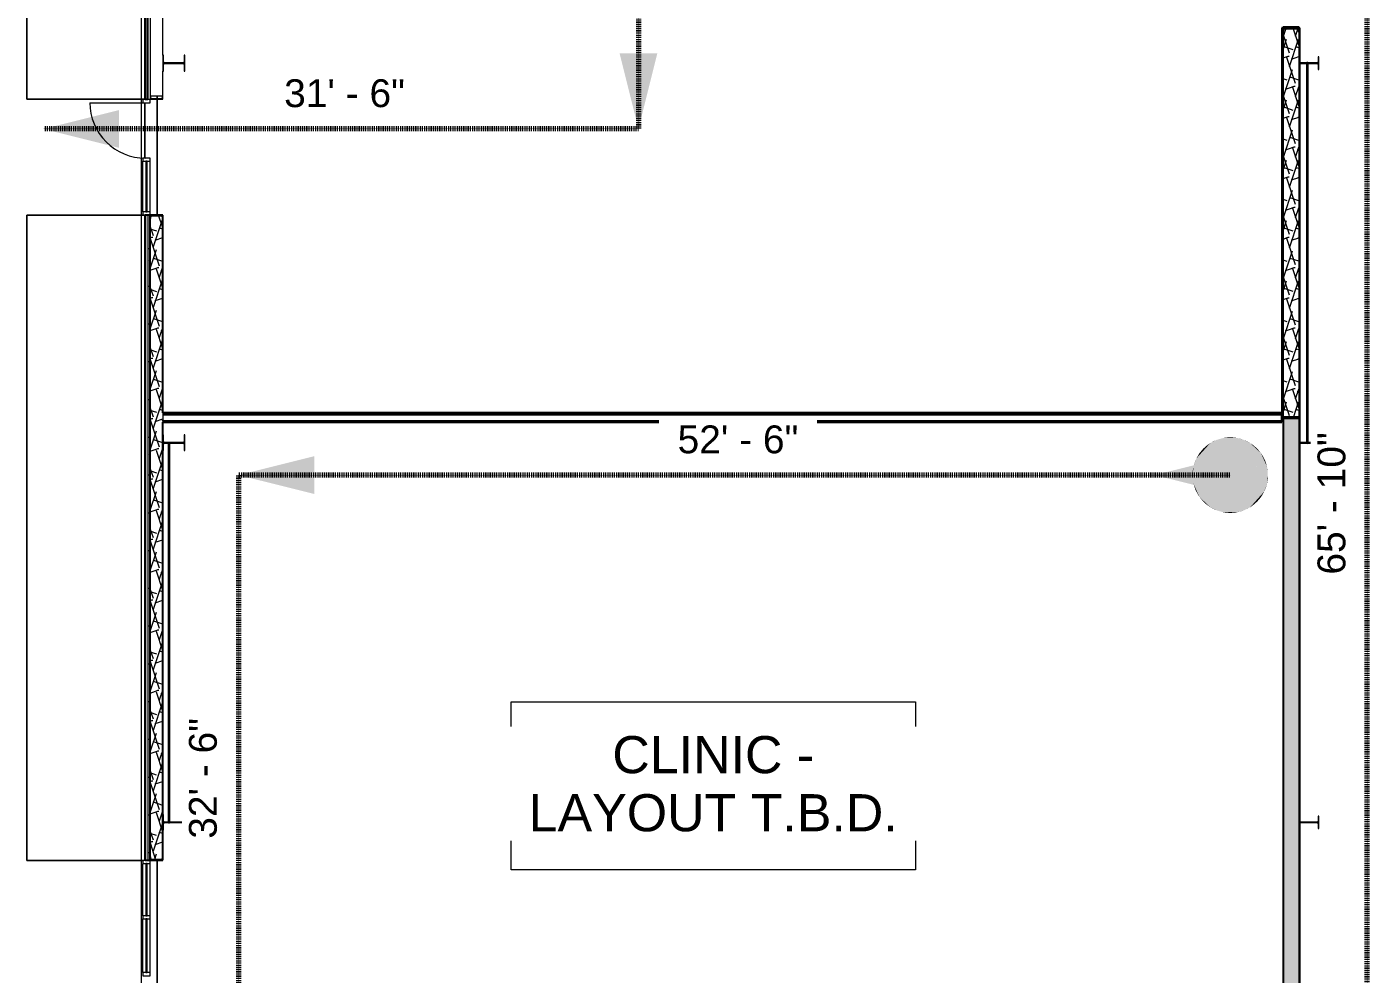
# Model space of a CAD drawing. Header units: inches. Extents: x -1442 to 59636, y -36095 to 792.
# Drawn here: x 55256 to 56107, y -22205 to -21603 of the extents above; entities that cross this region are included whole.
import ezdxf

# ---------------------------------------------------------------- set-up
doc = ezdxf.new("R2010")
doc.units = ezdxf.units.IN
doc.header["$MEASUREMENT"] = 0
doc.linetypes.add('Dash', pattern=[0.25, 0.125, -0.125])
for name, color, linetype, lineweight in [('A-ANNO-IDEN', 131, 'Continuous', 9), ('A-ANNO-NOTE', 131, 'Continuous', 9), ('A-DOOR', 31, 'Continuous', 9), ('A-FLOR', 192, 'Continuous', 9), ('A-GENM', 13, 'Continuous', 9), ('A-GLAZ-CURT', 52, 'Continuous', 13), ('A-GLAZ-CWMG', 51, 'Continuous', 13), ('A-SITE-SWLK', 140, 'Continuous', 9), ('A-WALL', 113, 'Continuous', 9), ('A-WALL-PATT', 111, 'Continuous', 25), ('C-TOPO', 7, 'Continuous', 9), ('G-ANNO-TEXT', 231, 'Continuous', 9), ('I-WALL', 2, 'Continuous', 9), ('L-SITE-WALL', 31, 'Continuous', 13), ('S-BEAM', 12, 'Continuous', 9), ('S-COLS', 52, 'Continuous', 13)]:
    doc.layers.add(name, color=color, linetype=linetype, lineweight=lineweight)
doc.styles.add('Arial_1', font='arial.ttf', dxfattribs={"height": 23.60479})
doc.styles.add('Arial_2', font='arial.ttf', dxfattribs={"height": 17.703593})
pattern_1 = [(45, (33272.468, 0), (-19.00703, 19.00703), []), (45, (33272.468, 28.8), (-19.00703, 19.00703), [])]
pattern_2 = [(161.57, (33273.428, 0.96), (-7.6802237, -0.0009796), [0, -54.643, 6.067, 0]), (18.43, (33271.508, 0.96), (-7.6802237, 0.0009796), [0, -54.643, 6.067, 0]), (108.43, (33273.428, 0.96), (3.8382953, -19.20136532), [18.211, -42.499]), (71.57, (33271.508, 0.96), (3.8382953, 19.20136532), [18.211, -42.499])]
pattern_3 = [(0, (33272.468, 0), (61.44, 15.36), [2.534, -43.546, 2.534, -43.546, -245.76]), (0, (33272.468, 0), (61.44, 15.36), [-92.16, 2.534, -89.626, 2.534, -43.546, -107.52]), (0, (33272.468, 0), (61.44, 15.36), [-230.4, 2.534, -28.186, 2.534, -74.266]), (120, (33295.508, 7.68), (-44.02215, 45.528601), [2.534, -43.546, 2.534, -43.546, -245.76]), (120, (33295.508, 7.68), (-44.02215, 45.528601), [-92.16, 2.534, -89.626, 2.534, -43.546, -107.52]), (120, (33295.508, 7.68), (-44.02215, 45.528601), [-230.4, 2.534, -28.186, 2.534, -74.266]), (240, (33303.188, 38.4), (-17.41785, -60.888601), [2.534, -43.546, 2.534, -43.546, -245.76]), (240, (33303.188, 38.4), (-17.41785, -60.888601), [-92.16, 2.534, -89.626, 2.534, -43.546, -107.52]), (240, (33303.188, 38.4), (-17.41785, -60.888601), [-230.4, 2.534, -28.186, 2.534, -74.266])]

# ---------------------------------------------------------------- blocks, each defined once
blk = doc.blocks.new('Struct_Xcel_Sports Complex_rvt-2-Egress Plan')
at = {"layer": 'A-FLOR', "color": 10, "lineweight": 13}
for p, q in [((22066.14, -21648.87), (22066.14, -21647.23)), ((22066.14, -21722.93), (22066.14, -21649.18)), ((22066.14, -22342.74), (22066.14, -22132.8))]:
    blk.add_line(p, q, dxfattribs=at)
at = {"layer": 'L-SITE-WALL', "color": 10}
for p, q in [((22058.14, -21649.43), (22058.14, -21182.12)), ((22066.14, -21647.23), (22066.14, -21648.87)), ((22058.14, -21686.62), (22058.14, -21651.43)), ((22066.14, -21649.18), (22066.14, -21722.93)), ((22058.14, -22133.05), (22058.14, -21722.68)), ((22066.14, -22132.8), (22066.14, -22342.74))]:
    blk.add_line(p, q, dxfattribs=at)
blk = doc.blocks.new('Girt_C - 8_D-1405510-Egress Plan')
at = {"layer": 'S-BEAM', "lineweight": 13}
for p, q in [((22061.64, -21143.68), (22061.64, -21646.84)), ((22069.64, -21380.05), (22069.64, -21148.8)), ((22069.64, -21621.3), (22069.64, -21390.05)), ((22069.64, -21646.84), (22069.64, -21631.3)), ((22069.25, -21647.23), (22062.03, -21647.23))]:
    blk.add_line(p, q, dxfattribs=at)
blk = doc.blocks.new('Door_Single_Storefront - one-1371400-Egress Plan')
at = {"layer": 'A-DOOR', "lineweight": 13}
blk.add_line((-17.59375, -35.1875), (-17.59375, 0), dxfattribs=at)
blk.add_arc((-17.59375, 0), 35.1875, 270, 0, dxfattribs=at)
blk = doc.blocks.new('System Panel - INSULATED LOW-E GLAZING _SEE ELEVATIONS FOR U-FACTOR_ SHGC_ _ LT_-1354328-Egress Plan')
at = {"layer": 'A-GLAZ-CURT', "lineweight": 9}
for p, q in [((16.03125, 1.25), (-16.03125, 1.25)), ((-16.03125, 1.25), (-16.03125, 0.25)), ((-16.03125, 0.25), (16.03125, 0.25)), ((16.03125, 0.25), (16.03125, 1.25))]:
    blk.add_line(p, q, dxfattribs=at)
at = {"layer": 'A-GLAZ-CURT'}
for p, q in [((-16.03125, 0.25), (-16.03125, 1.25)), ((16.03125, 1.25), (-16.03125, 1.25)), ((-16.03125, 0.25), (16.03125, 0.25)), ((16.03125, 1.25), (16.03125, 0.25))]:
    blk.add_line(p, q, dxfattribs=at)
blk = doc.blocks.new('Rectangular Mullion - Exterior 2_ x 4_5_-1354325-Egress Plan')
at = {"layer": 'A-GLAZ-CWMG'}
for p, q in [((22057.02, -21720.68), (22057.02, -21688.62)), ((22061.52, -21720.68), (22061.52, -21688.62))]:
    blk.add_line(p, q, dxfattribs=at)
blk = doc.blocks.new('Rectangular Mullion - Exterior 2_ x 4_5_-1212758-Egress Plan')
at = {"layer": 'A-GLAZ-CWMG'}
for p, q in [((-2, 1.5), (0, 1.5)), ((-2, -3), (-2, 1.5)), ((0, 1.5), (0, -3)), ((0, -3), (-2, -3))]:
    blk.add_line(p, q, dxfattribs=at)
blk = doc.blocks.new('Rectangular Mullion - Exterior 2_ x 4_5_-1305178-Egress Plan')
at = {"layer": 'A-GLAZ-CWMG'}
for p, q in [((0, 1.5), (-2, 1.5)), ((-2, 1.5), (-2, -3)), ((0, -3), (0, 1.5)), ((-2, -3), (0, -3))]:
    blk.add_line(p, q, dxfattribs=at)
blk = doc.blocks.new('Rectangular Mullion - Exterior 2_ x 4_5_-827470-Egress Plan')
at = {"layer": 'A-GLAZ-CWMG'}
for p, q in [((-1, 1.5), (1, 1.5)), ((-1, -3), (-1, 1.5)), ((1, 1.5), (1, -3)), ((1, -3), (-1, -3))]:
    blk.add_line(p, q, dxfattribs=at)
blk = doc.blocks.new('Round Bar - 1_-1251515-Egress Plan')
at = {"layer": 'S-BEAM', "lineweight": 13}
for p, q in [((22796.27, -21748.18), (22796.27, -21867.56)), ((22797.27, -21867.56), (22797.27, -21748.18))]:
    blk.add_line(p, q, dxfattribs=at)
for start_param, end_param in [(0, 3.141593), (3.141593, 6.283185)]:
    blk.add_ellipse((22796.77, -21867.56), major_axis=(0.5, 0), ratio=0.829527, start_param=start_param, end_param=end_param, dxfattribs=at)
blk = doc.blocks.new('Round Bar - 1_-1251605-Egress Plan')
at = {"layer": 'S-BEAM', "lineweight": 13}
for p, q in [((22796.27, -21626.3), (22796.27, -21749.02)), ((22797.27, -21749.02), (22797.27, -21626.3))]:
    blk.add_line(p, q, dxfattribs=at)
for start_param, end_param in [(0, 3.141593), (3.141593, 6.283185)]:
    blk.add_ellipse((22796.77, -21626.3), major_axis=(0.5, 0), ratio=0.836579, start_param=start_param, end_param=end_param, dxfattribs=at)
blk = doc.blocks.new('Round Bar - 1_-1267021-Egress Plan')
at = {"layer": 'S-BEAM', "lineweight": 13}
for p, q in [((22073.14, -21867.69), (22073.14, -21988.86)), ((22074.14, -21988.86), (22074.14, -21867.69))]:
    blk.add_line(p, q, dxfattribs=at)
for centre, start_param, end_param in [((22073.64, -21867.69), 0, 3.141593), ((22073.64, -21867.69), 3.141593, 6.283185), ((22073.64, -22108.84), 3.926991, 5.497787)]:
    blk.add_ellipse(centre, major_axis=(0.5, 0), ratio=0.507473, start_param=start_param, end_param=end_param, dxfattribs=at)
blk = doc.blocks.new('Round Bar - 1_-1267063-Egress Plan')
at = {"layer": 'S-BEAM', "lineweight": 13}
for p, q in [((22073.14, -21987.63), (22073.14, -22108.8)), ((22074.14, -22108.8), (22074.14, -21987.63))]:
    blk.add_line(p, q, dxfattribs=at)
for start_param, end_param in [(0, 3.141593), (3.141593, 6.283185)]:
    blk.add_ellipse((22073.64, -22108.8), major_axis=(0.5, 0), ratio=0.507473, start_param=start_param, end_param=end_param, dxfattribs=at)
blk = doc.blocks.new('System Panel - INSULATED LOW-E GLAZING _SEE ELEVATIONS FOR U-FACTOR_ SHGC_ _ LT_-1142345-Egress Plan')
at = {"layer": 'A-GLAZ-CURT', "lineweight": 9}
for p, q in [((16.53125, 1.25), (-16.53125, 1.25)), ((-16.53125, 1.25), (-16.53125, 0.25)), ((-16.53125, 0.25), (16.53125, 0.25)), ((16.53125, 0.25), (16.53125, 1.25))]:
    blk.add_line(p, q, dxfattribs=at)
at = {"layer": 'A-GLAZ-CURT'}
for p, q in [((-16.53125, 0.25), (-16.53125, 1.25)), ((16.53125, 1.25), (-16.53125, 1.25)), ((-16.53125, 0.25), (16.53125, 0.25)), ((16.53125, 1.25), (16.53125, 0.25))]:
    blk.add_line(p, q, dxfattribs=at)
blk = doc.blocks.new('Rectangular Mullion - Exterior 2_ x 4_5_-1135311-Egress Plan')
at = {"layer": 'A-GLAZ-CWMG'}
for p, q in [((26123.39, -22752.24), (26123.39, -22785.3)), ((26127.89, -22752.24), (26127.89, -22785.3))]:
    blk.add_line(p, q, dxfattribs=at)
blk = doc.blocks.new('Rectangular Mullion - Exterior 2_ x 4_5_-1142372-Egress Plan')
at = {"layer": 'A-GLAZ-CWMG'}
for p, q in [((0, 1.5), (-2, 1.5)), ((-2, 1.5), (-2, -3)), ((0, -3), (0, 1.5)), ((-2, -3), (0, -3))]:
    blk.add_line(p, q, dxfattribs=at)
blk = doc.blocks.new('System Panel - INSULATED LOW-E GLAZING _SEE ELEVATIONS FOR U-FACTOR_ SHGC_ _ LT_-827454-Egress Plan')
at = {"layer": 'A-GLAZ-CURT', "lineweight": 9}
for p, q in [((17.09375, 1.25), (-17.09375, 1.25)), ((-17.09375, 1.25), (-17.09375, 0.25)), ((-17.09375, 0.25), (17.09375, 0.25)), ((17.09375, 0.25), (17.09375, 1.25))]:
    blk.add_line(p, q, dxfattribs=at)
at = {"layer": 'A-GLAZ-CURT'}
for p, q in [((-17.09375, 0.25), (-17.09375, 1.25)), ((17.09375, 1.25), (-17.09375, 1.25)), ((-17.09375, 0.25), (17.09375, 0.25)), ((17.09375, 1.25), (17.09375, 0.25))]:
    blk.add_line(p, q, dxfattribs=at)
blk = doc.blocks.new('Rectangular Mullion - Exterior 2_ x 4_5_-V12-Egress Plan')
at = {"layer": 'A-GLAZ-CWMG'}
for p, q in [((26197.02, -22795.43), (26162.83, -22795.43)), ((26197.02, -22799.93), (26162.83, -22799.93))]:
    blk.add_line(p, q, dxfattribs=at)
blk = doc.blocks.new('Rectangular Mullion - Exterior 2_ x 4_5_-1142343-Egress Plan')
at = {"layer": 'A-GLAZ-CWMG'}
for p, q in [((-1, 1.5), (1, 1.5)), ((-1, -3), (-1, 1.5)), ((1, 1.5), (1, -3)), ((1, -3), (-1, -3))]:
    blk.add_line(p, q, dxfattribs=at)
blk = doc.blocks.new('Path of Travel - 01 Start-1871391-Egress Plan')
at = {"layer": 'A-GENM', "linetype": 'Dash', "lineweight": 70}
blk.add_line((8.96, 0), (638.96, 0), dxfattribs=at)
blk = doc.blocks.new('Path of Travel - 02 Middle-1852244-Egress Plan')
at = {"layer": 'A-GENM', "linetype": 'Dash', "lineweight": 70}
blk.add_line((8.96, 0), (398.96, 0), dxfattribs=at)
blk = doc.blocks.new('Path of Travel - 02 Middle-1853626-Egress Plan')
at = {"layer": 'A-GENM', "linetype": 'Dash', "lineweight": 70}
blk.add_line((8.96, 0), (386.96, 0), dxfattribs=at)
blk = doc.blocks.new('Path of Travel - 02 Middle-1871584-Egress Plan')
at = {"layer": 'A-GENM', "linetype": 'Dash', "lineweight": 70}
blk.add_line((8.96, 0), (163.77, 0), dxfattribs=at)
blk = doc.blocks.new('Path of Travel - 02 Middle-1871645-Egress Plan')
at = {"layer": 'A-GENM', "linetype": 'Dash', "lineweight": 70}
blk.add_line((8.96, 0), (799.08, 0), dxfattribs=at)

msp = doc.modelspace()

# ---------------------------------------------------------------- hatches: boundary and pattern name
at = {"layer": 'A-ANNO-NOTE'}
for points in [[(55644.31, -21668.11), (55656.31, -21620.11), (55632.31, -21620.11)], [(55314.31, -21680.11), (55314.31, -21656.11), (55266.31, -21668.11), (55284.8, -21672.74)], [(56041.87, -21898.58), (56032.92, -21867.71), (55998.68, -21877.64)], [(55998.68, -21877.64), (56032.92, -21867.71), (56007.63, -21867.71), (56003.79, -21871.97)], [(55998.68, -21877.64), (56007.63, -21867.71), (56000.76, -21874.15)], [(56000.76, -21874.15), (56007.63, -21867.71), (56005.06, -21869.55), (56002.8, -21871.97)], [(56007.63, -21867.71), (56032.92, -21867.71), (56028.89, -21865.7)], [(56007.63, -21867.71), (56028.89, -21865.7), (56011.67, -21865.7)], [(56007.63, -21867.71), (56011.67, -21865.7), (56009.6, -21866.61)], [(56028.89, -21865.7), (56015.57, -21864.57), (56011.67, -21865.7)], [(56024.99, -21864.57), (56023.65, -21864.35), (56015.57, -21864.57)], [(56015.57, -21864.57), (56023.65, -21864.35), (56016.9, -21864.35)], [(56028.89, -21865.7), (56024.99, -21864.57), (56015.57, -21864.57)], [(56023.65, -21864.35), (56021.41, -21864.13), (56016.9, -21864.35)], [(56016.9, -21864.35), (56021.41, -21864.13), (56019.15, -21864.13)], [(56028.89, -21865.7), (56026.31, -21864.88), (56024.99, -21864.57)], [(56032.92, -21867.71), (56030.95, -21866.61), (56028.89, -21865.7)], [(56043.67, -21882.74), (56039.8, -21874.15), (56032.92, -21867.71), (56035.97, -21871.97)], [(56041.87, -21898.58), (56043.67, -21882.74), (56032.92, -21867.71), (56034.16, -21871.97)], [(56039.8, -21874.15), (56035.49, -21869.55), (56032.92, -21867.71), (56037.47, -21871.97)], [(55438.28, -21900.11), (55438.28, -21876.11), (55390.28, -21888.11), (55425.18, -21896.83)], [(56020.28, -21900.11), (56020.28, -21876.11), (55972.28, -21888.11), (55986.66, -21891.7)], [(56000.76, -21874.15), (56005.06, -21869.55), (56003.07, -21871.38), (56002.58, -21871.97)], [(56039.8, -21874.15), (56037.49, -21871.38), (56035.49, -21869.55), (56037.76, -21871.97)], [(56039.8, -21874.15), (56038.98, -21873.07), (56037.98, -21871.97)], [(56042.43, -21878.87), (56040.56, -21875.27), (56039.8, -21874.15)], [(56043.67, -21882.74), (56042.43, -21878.87), (56039.8, -21874.15)], [(56042.43, -21878.87), (56041.25, -21876.43), (56040.56, -21875.27)], [(55996.38, -21890.36), (55996.89, -21882.74), (55996.38, -21885.85)], [(55996.89, -21893.48), (55996.89, -21882.74), (55996.38, -21890.36)], [(55996.89, -21893.48), (55998.68, -21877.64), (55996.89, -21882.74)], [(55996.89, -21882.74), (55998.68, -21877.64), (55998.13, -21878.87)], [(56007.63, -21908.51), (55998.68, -21877.64), (55996.89, -21893.48)], [(56007.63, -21908.51), (56041.87, -21898.58), (55998.68, -21877.64)], [(56041.87, -21898.58), (56043.67, -21893.48), (56043.67, -21882.74)], [(56043.67, -21882.74), (56042.91, -21880.14), (56042.43, -21878.87)], [(56044.17, -21885.85), (56043.93, -21884.06), (56043.67, -21882.74)], [(56043.67, -21893.48), (56044.17, -21885.85), (56043.67, -21882.74)], [(56043.67, -21893.48), (56044.17, -21890.36), (56044.17, -21885.85)], [(56007.63, -21908.51), (55996.89, -21893.48), (56000.76, -21902.07)], [(56000.76, -21902.07), (55996.89, -21893.48), (55998.13, -21897.34)], [(56041.87, -21898.58), (56042.43, -21897.34), (56043.67, -21893.48)], [(56042.43, -21897.34), (56042.91, -21896.08), (56043.67, -21893.48)], [(56043.67, -21893.48), (56043.93, -21892.15), (56044.17, -21890.36)], [(56044.17, -21890.36), (56044.21, -21889.91), (56044.21, -21886.3)], [(56044.21, -21889.91), (56044.27, -21888.56), (56044.21, -21886.3)], [(56000.76, -21902.07), (55998.13, -21897.34), (56000, -21900.94)], [(56007.63, -21908.51), (56000.76, -21902.07), (56005.06, -21906.67)], [(56005.06, -21906.67), (56000.76, -21902.07), (56003.07, -21904.84)], [(56032.92, -21908.51), (56041.87, -21898.58), (56007.63, -21908.51)], [(56032.92, -21908.51), (56039.8, -21902.07), (56041.87, -21898.58)], [(56032.92, -21908.51), (56035.49, -21906.67), (56039.8, -21902.07)], [(56035.49, -21906.67), (56037.49, -21904.84), (56039.8, -21902.07)], [(56037.49, -21904.84), (56038.98, -21903.15), (56039.8, -21902.07)], [(56039.8, -21902.07), (56040.56, -21900.94), (56041.87, -21898.58)], [(56011.67, -21910.51), (56007.63, -21908.51), (56009.6, -21909.6)], [(56011.67, -21910.51), (56032.92, -21908.51), (56007.63, -21908.51)], [(56028.89, -21910.51), (56032.92, -21908.51), (56011.67, -21910.51)], [(56015.57, -21911.64), (56028.89, -21910.51), (56011.67, -21910.51)], [(56015.57, -21911.64), (56024.99, -21911.64), (56028.89, -21910.51)], [(56024.99, -21911.64), (56026.31, -21911.34), (56028.89, -21910.51)], [(56028.89, -21910.51), (56030.95, -21909.6), (56032.92, -21908.51)], [(56032.92, -21908.51), (56033.68, -21908.02), (56035.49, -21906.67)], [(56016.9, -21911.87), (56024.99, -21911.64), (56015.57, -21911.64)], [(56023.65, -21911.87), (56024.99, -21911.64), (56016.9, -21911.87)], [(56019.15, -21912.08), (56023.65, -21911.87), (56016.9, -21911.87)], [(56019.15, -21912.08), (56021.41, -21912.08), (56023.65, -21911.87)]]:
    msp.add_hatch(color=256, dxfattribs=at).paths.add_polyline_path(points, flags=0)
at = {"layer": 'A-WALL-PATT', "lineweight": 9}
h = msp.add_hatch(dxfattribs=at)
h.set_pattern_fill('FP_14', color=256, style=0, pattern_type=2)
h.set_pattern_definition(pattern_2)
h.paths.add_polyline_path([(56063.86, -21850.8), (56063.86, -21604.67), (56053.86, -21604.67), (56053.86, -21850.8), (56056.85, -21850.8)], flags=0)
h = msp.add_hatch(dxfattribs=at)
h.set_pattern_fill('FP_17', color=256, style=0, pattern_type=2)
h.set_pattern_definition([(0, (33272.468, 0), (0, 24), []), (90, (33272.468, 0), (-24, 1e-15), [])])
h.paths.add_polyline_path([(55333.61, -22132.8), (55333.61, -21722.93), (55332.61, -21722.93), (55332.61, -22132.8)], flags=0)
h = msp.add_hatch(dxfattribs=at)
h.set_pattern_fill('FP_16', color=256, style=0, pattern_type=2)
h.set_pattern_definition([(0, (33272.468, 0), (30.72, 7.68), [2.534, -20.506, 2.534, -20.506, -122.88]), (0, (33272.468, 0), (30.72, 7.68), [-46.08, 2.534, -43.546, 2.534, -20.506, -53.76]), (0, (33272.468, 0), (30.72, 7.68), [-115.2, 2.534, -12.826, 2.534, -35.866]), (120, (33283.988, 3.84), (-22.0110751, 22.7643004), [2.534, -20.506, 2.534, -20.506, -122.88]), (120, (33283.988, 3.84), (-22.0110751, 22.7643004), [-46.08, 2.534, -43.546, 2.534, -20.506, -53.76]), (120, (33283.988, 3.84), (-22.0110751, 22.7643004), [-115.2, 2.534, -12.826, 2.534, -35.866]), (240, (33287.828, 19.2), (-8.7089249, -30.4443004), [2.534, -20.506, 2.534, -20.506, -122.88]), (240, (33287.828, 19.2), (-8.7089249, -30.4443004), [-46.08, 2.534, -43.546, 2.534, -20.506, -53.76]), (240, (33287.828, 19.2), (-8.7089249, -30.4443004), [-115.2, 2.534, -12.826, 2.534, -35.866])])
h.paths.add_polyline_path([(55334.11, -22132.8), (55334.11, -21722.93), (55333.61, -21722.93), (55333.61, -22132.8)], flags=0)
h = msp.add_hatch(dxfattribs=at)
h.set_pattern_fill('FP_14', color=256, style=0, pattern_type=2)
h.set_pattern_definition(pattern_2)
h.paths.add_polyline_path([(55338.61, -22132.8), (55342.11, -22132.8), (55342.11, -21722.93), (55334.11, -21722.93), (55334.11, -22132.8)], flags=0)
h = msp.add_hatch(dxfattribs=at)
h.set_pattern_fill('FP_13', color=256, style=0, pattern_type=2)
h.set_pattern_definition(pattern_3)
h.paths.add_polyline_path([(55705.92, -21849.18), (56053.11, -21849.18), (56053.11, -21848.55), (55342.11, -21848.55), (55342.11, -21849.18), (55616.24, -21849.18)], flags=0)
h = msp.add_hatch(dxfattribs=at)
h.set_pattern_fill('FP_13', color=256, style=0, pattern_type=2)
h.set_pattern_definition(pattern_3)
h.paths.add_polyline_path([(55705.92, -21849.8), (56053.11, -21849.8), (56053.11, -21849.18), (55342.11, -21849.18), (55342.11, -21849.8), (55616.06, -21849.8)], flags=0)
h = msp.add_hatch(dxfattribs=at)
h.set_pattern_fill('FP_13', color=256, style=0, pattern_type=2)
h.set_pattern_definition(pattern_3)
h.paths.add_polyline_path([(55986.66, -21853.93), (56053.11, -21853.93), (56053.11, -21853.3), (55342.11, -21853.3), (55342.15, -21853.93), (55742.65, -21853.93)], flags=0)
h = msp.add_hatch(dxfattribs=at)
h.set_pattern_fill('FP_13', color=256, style=0, pattern_type=2)
h.set_pattern_definition(pattern_3)
h.paths.add_polyline_path([(56053.11, -21854.55), (56053.11, -21853.93), (55342.11, -21853.93), (55342.15, -21854.55), (55986.66, -21854.55)], flags=0)
h = msp.add_hatch(dxfattribs=at)
h.set_pattern_fill('FP_14', color=256, style=0, pattern_type=2)
h.set_pattern_definition(pattern_2)
h.paths.add_polyline_path([(56053.86, -22359.55), (56063.86, -22359.55), (56063.86, -22351.3), (56053.86, -22351.3), (56053.86, -22358.8)], flags=0)
h.paths.add_polyline_path([(56053.86, -22275.8), (56063.86, -22275.8), (56063.86, -21852.3), (56053.86, -21852.3), (56053.86, -22259.3)], flags=0)
at = {"layer": 'S-COLS', "lineweight": 9}
h = msp.add_hatch(dxfattribs=at)
h.set_pattern_fill('FP_11', color=256, style=0, pattern_type=2)
h.set_pattern_definition(pattern_1)
h.paths.add_polyline_path([(55342.08, -21649.18), (55342.11, -21649.18), (55342.08, -21646.85), (55341.83, -21646.95), (55341.72, -21647.23), (55341.46, -21648.87), (55334.75, -21648.84), (55334.38, -21646.95), (55334.11, -21646.84), (55334.11, -21649.18), (55342.01, -21649.18)], flags=0)
h = msp.add_hatch(dxfattribs=at)
h.set_pattern_fill('FP_11', color=256, style=0, pattern_type=2)
h.set_pattern_definition(pattern_1)
h.paths.add_polyline_path([(55342.11, -21872.55), (55342.54, -21872.55), (55342.54, -21868.39), (55342.74, -21867.9), (55343.23, -21867.7), (55345.67, -21867.62), (55345.84, -21867.5), (55346.3, -21867.48), (55346.55, -21867.62), (55346.61, -21867.7), (55354.99, -21867.7), (55355.47, -21867.9), (55355.67, -21868.39), (55355.67, -21872.55), (55356.11, -21872.55), (55356.11, -21862.55), (55355.67, -21862.55), (55355.67, -21866.72), (55355.47, -21867.21), (55354.98, -21867.41), (55343.23, -21867.41), (55342.74, -21867.21), (55342.54, -21866.72), (55342.54, -21862.55), (55342.11, -21862.55), (55342.11, -21871.97)], flags=0)
h = msp.add_hatch(dxfattribs=at)
h.set_pattern_fill('FP_11', color=256, style=0, pattern_type=2)
h.set_pattern_definition(pattern_1)
h.paths.add_polyline_path([(56076.17, -21871.55), (56076.61, -21871.55), (56076.61, -21863.55), (56076.17, -21863.55), (56076.17, -21866.72), (56075.97, -21867.21), (56075.48, -21867.41), (56069.73, -21867.49), (56069.79, -21867.7), (56075.48, -21867.7), (56075.97, -21867.9), (56076.17, -21868.39)], flags=0)
h.paths.add_polyline_path([(56064.61, -21867.85), (56064.98, -21867.7), (56068.79, -21867.67), (56068.73, -21867.41), (56064.98, -21867.41), (56064.61, -21867.25), (56064.61, -21867.79)], flags=0)
h = msp.add_hatch(dxfattribs=at)
h.set_pattern_fill('FP_11', color=256, style=0, pattern_type=2)
h.set_pattern_definition(pattern_1)
h.paths.add_polyline_path([(55342.54, -22113.8), (55342.54, -22109.64), (55342.74, -22109.15), (55343.23, -22108.95), (55345.67, -22108.87), (55345.45, -22108.66), (55343.13, -22108.62), (55342.74, -22108.46), (55342.54, -22107.97), (55342.54, -22103.8), (55342.11, -22103.8), (55342.11, -22113.8)], flags=0)
h.paths.add_polyline_path([(55355.67, -22113.8), (55356.11, -22113.8), (55356.11, -22103.8), (55355.67, -22103.8), (55355.67, -22107.97), (55355.47, -22108.46), (55354.98, -22108.66), (55346.61, -22108.71), (55346.52, -22108.9), (55346.59, -22108.95), (55354.99, -22108.95), (55355.47, -22109.15), (55355.67, -22109.64)], flags=0)
h = msp.add_hatch(dxfattribs=at)
h.set_pattern_fill('FP_11', color=256, style=0, pattern_type=2)
h.set_pattern_definition(pattern_1)
h.paths.add_polyline_path([(56076.17, -22112.8), (56076.61, -22112.8), (56076.61, -22104.8), (56076.17, -22104.8), (56076.17, -22107.97), (56075.97, -22108.46), (56075.48, -22108.66), (56064.98, -22108.66), (56064.61, -22108.5), (56064.61, -22109.1), (56064.98, -22108.95), (56075.48, -22108.95), (56075.97, -22109.15), (56076.17, -22109.64)], flags=0)

# ---------------------------------------------------------------- linework, layer by layer
at = {"layer": 'A-SITE-SWLK', "lineweight": 13}
for p, q in [((55255.7, -20555.02), (55255.7, -21649.18)), ((55255.7, -21649.18), (55330.61, -21649.18)), ((55255.7, -21722.93), (55330.61, -21722.93)), ((55255.7, -21722.93), (55255.7, -22133.05)), ((55255.7, -22133.05), (55329.48, -22133.05))]:
    msp.add_line(p, q, dxfattribs=at)
at = {"layer": 'A-WALL', "lineweight": 25}
for p, q in [((55330.93, -21182.43), (55330.93, -21649.12)), ((55332.51, -21649.12), (55332.51, -21182.43)), ((55330.93, -21649.12), (55332.51, -21649.12)), ((55342.11, -21722.93), (55330.8, -21722.93)), ((55330.8, -21722.93), (55330.8, -22132.8)), ((55342.11, -21848.55), (55342.11, -21722.93)), ((55342.11, -22132.8), (55342.11, -21854.55)), ((55330.8, -22132.8), (55342.11, -22132.8))]:
    msp.add_line(p, q, dxfattribs=at)
at = {"layer": 'A-WALL'}
for p, q in [((56063.86, -21604.67), (56053.86, -21604.67)), ((56053.86, -21604.67), (56053.86, -21850.8)), ((56063.86, -21604.67), (56063.86, -21850.8)), ((55331.11, -21722.93), (55331.11, -22132.8)), ((55332.61, -21722.93), (55332.61, -22132.8)), ((55333.61, -21722.93), (55333.61, -22132.8)), ((55334.11, -21722.93), (55334.11, -22132.8)), ((55342.11, -21848.55), (55342.11, -21854.55)), ((55342.11, -21849.18), (56053.11, -21849.18)), ((55342.11, -21849.8), (56053.11, -21849.8)), ((56053.86, -21850.8), (56063.86, -21850.8)), ((55342.11, -21853.3), (56053.11, -21853.3)), ((55342.11, -21853.93), (56053.11, -21853.93)), ((56063.86, -21852.3), (56053.86, -21852.3)), ((56063.86, -21852.3), (56063.86, -22275.8))]:
    msp.add_line(p, q, dxfattribs=at)
at = {"layer": 'C-TOPO', "lineweight": 13}
for p, q in [((55255.7, -20555.02), (55255.7, -21649.18)), ((55255.7, -21649.18), (55255.7, -20555.02)), ((55338.61, -21648.87), (55338.61, -21647.23)), ((55255.7, -21649.18), (55330.61, -21649.18)), ((55330.61, -21649.18), (55255.7, -21649.18)), ((55330.61, -21649.18), (55330.61, -21649.43)), ((55330.61, -21649.43), (55330.61, -21649.18)), ((55330.61, -21651.43), (55330.61, -21686.62)), ((55330.61, -21686.62), (55330.61, -21651.43)), ((55338.61, -21722.93), (55338.61, -21649.18)), ((55330.61, -21722.93), (55255.7, -21722.93)), ((55255.7, -21722.93), (55255.7, -22133.05)), ((55255.7, -22133.05), (55255.7, -21722.93)), ((55255.7, -21722.93), (55330.61, -21722.93)), ((55330.61, -21722.68), (55330.61, -21722.93)), ((55330.61, -21722.93), (55330.61, -21722.68)), ((55338.61, -22342.74), (55338.61, -22132.8)), ((55255.7, -22133.05), (55329.48, -22133.05)), ((55329.48, -22133.05), (55255.7, -22133.05))]:
    msp.add_line(p, q, dxfattribs=at)
at = {"layer": 'G-ANNO-TEXT', "color": 7, "flags": 128}
msp.add_lwpolyline([(55563.38, -22032.28), (55820.23, -22032.28), (55820.23, -22139.07), (55563.38, -22139.07)], close=True, dxfattribs=at)
at = {"layer": 'I-WALL', "lineweight": 25}
for p, q in [((56064.61, -21603.92), (56053.11, -21603.92)), ((56053.11, -21603.92), (56053.11, -21851.55)), ((56064.61, -22276.55), (56064.61, -21603.92)), ((56053.11, -21848.55), (55342.11, -21848.55)), ((56053.11, -21854.55), (56053.11, -21848.55)), ((56053.11, -21851.55), (56064.61, -21851.55)), ((56053.86, -21851.55), (56053.86, -22276.55)), ((55342.11, -21854.55), (56053.11, -21854.55))]:
    msp.add_line(p, q, dxfattribs=at)
at = {"layer": 'L-SITE-WALL'}
for p, q in [((55328.61, -22800.8), (55328.61, -20889.55)), ((55330.61, -21182.12), (55330.61, -21649.43)), ((55330.61, -21651.43), (55330.61, -21686.62)), ((55330.61, -21722.68), (55330.61, -22133.05))]:
    msp.add_line(p, q, dxfattribs=at)
at = {"layer": 'S-COLS', "lineweight": 15}
for p, q in [((56063.86, -21603.3), (56053.86, -21603.3)), ((56053.86, -21603.3), (56053.86, -21606.19)), ((56054.29, -21605.76), (56054.6, -21603.83)), ((56054.6, -21603.83), (56063.12, -21603.83)), ((56063.12, -21603.83), (56063.42, -21605.76)), ((56063.86, -21606.19), (56063.86, -21603.3)), ((55342.54, -21621.3), (55342.11, -21621.3)), ((55342.11, -21621.3), (55342.11, -21631.3)), ((55342.54, -21625.47), (55342.54, -21621.3)), ((55356.11, -21621.3), (55355.67, -21621.3)), ((55355.67, -21621.3), (55355.67, -21625.47)), ((55356.11, -21631.3), (55356.11, -21621.3)), ((55342.54, -21631.3), (55342.54, -21627.14)), ((55354.98, -21626.16), (55343.23, -21626.16)), ((55343.23, -21626.45), (55354.98, -21626.45)), ((55355.67, -21627.14), (55355.67, -21631.3)), ((56064.29, -21622.3), (56063.86, -21622.3)), ((56063.86, -21622.3), (56063.86, -21630.3)), ((56063.86, -21630.3), (56064.29, -21630.3)), ((56064.29, -21625.47), (56064.29, -21622.3)), ((56064.29, -21630.3), (56064.29, -21627.14)), ((56068.8, -21626.16), (56064.98, -21626.16)), ((56064.98, -21626.45), (56068.73, -21626.45)), ((56075.48, -21626.16), (56069.66, -21626.16)), ((56069.73, -21626.45), (56075.48, -21626.45)), ((56076.61, -21622.3), (56076.17, -21622.3)), ((56076.17, -21622.3), (56076.17, -21625.47)), ((56076.17, -21627.14), (56076.17, -21630.3)), ((56076.17, -21630.3), (56076.61, -21630.3)), ((56076.61, -21630.3), (56076.61, -21622.3)), ((55342.11, -21631.3), (55342.54, -21631.3)), ((55355.67, -21631.3), (55356.11, -21631.3)), ((55334.11, -21646.84), (55334.11, -21649.18)), ((55334.76, -21648.87), (55334.5, -21647.23)), ((55341.72, -21647.23), (55341.46, -21648.87)), ((55342.11, -21649.18), (55342.11, -21646.84)), ((55334.11, -21649.18), (55342.11, -21649.18)), ((55341.46, -21648.87), (55334.76, -21648.87)), ((55342.11, -21722.93), (55334.11, -21722.93)), ((55334.11, -21722.93), (55334.11, -21725.27)), ((55334.5, -21724.88), (55334.76, -21723.23)), ((55334.76, -21723.23), (55341.46, -21723.23)), ((55341.46, -21723.23), (55341.72, -21724.88)), ((55342.11, -21725.27), (55342.11, -21722.93)), ((55342.54, -21862.55), (55342.11, -21862.55)), ((55342.11, -21862.55), (55342.11, -21872.55)), ((55342.54, -21866.72), (55342.54, -21862.55)), ((55342.54, -21872.55), (55342.54, -21868.39)), ((55354.98, -21867.41), (55343.23, -21867.41)), ((55343.23, -21867.7), (55345.61, -21867.7)), ((55346.61, -21867.7), (55354.98, -21867.7)), ((55356.11, -21862.55), (55355.67, -21862.55)), ((55355.67, -21862.55), (55355.67, -21866.72)), ((55355.67, -21868.39), (55355.67, -21872.55)), ((55356.11, -21872.55), (55356.11, -21862.55)), ((56064.29, -21863.55), (56063.86, -21863.55)), ((56063.86, -21863.55), (56063.86, -21871.55)), ((56064.29, -21866.72), (56064.29, -21863.55)), ((56064.29, -21871.55), (56064.29, -21868.39)), ((56068.73, -21867.41), (56064.98, -21867.41)), ((56064.98, -21867.7), (56068.8, -21867.7)), ((56069.67, -21867.7), (56075.48, -21867.7)), ((56075.48, -21867.41), (56069.73, -21867.41)), ((56076.61, -21863.55), (56076.17, -21863.55)), ((56076.17, -21863.55), (56076.17, -21866.72)), ((56076.17, -21868.39), (56076.17, -21871.55)), ((56076.61, -21871.55), (56076.61, -21863.55)), ((55342.11, -21872.55), (55342.54, -21872.55)), ((55355.67, -21872.55), (55356.11, -21872.55)), ((56063.86, -21871.55), (56064.29, -21871.55)), ((56076.17, -21871.55), (56076.61, -21871.55)), ((55342.54, -22103.8), (55342.11, -22103.8)), ((55342.11, -22103.8), (55342.11, -22113.8)), ((55342.54, -22107.97), (55342.54, -22103.8)), ((55356.11, -22103.8), (55355.67, -22103.8)), ((55355.67, -22103.8), (55355.67, -22107.97)), ((55356.11, -22113.8), (55356.11, -22103.8)), ((56064.29, -22104.8), (56063.86, -22104.8)), ((56063.86, -22104.8), (56063.86, -22112.8)), ((56064.29, -22107.97), (56064.29, -22104.8)), ((56076.61, -22104.8), (56076.17, -22104.8)), ((56076.17, -22104.8), (56076.17, -22107.97)), ((56076.61, -22112.8), (56076.61, -22104.8)), ((55342.11, -22113.8), (55342.54, -22113.8)), ((55342.54, -22113.8), (55342.54, -22109.64)), ((55345.61, -22108.66), (55343.23, -22108.66)), ((55343.23, -22108.95), (55345.73, -22108.95)), ((55346.49, -22108.95), (55354.98, -22108.95)), ((55354.98, -22108.66), (55346.61, -22108.66)), ((55355.67, -22109.64), (55355.67, -22113.8)), ((55355.67, -22113.8), (55356.11, -22113.8)), ((56063.86, -22112.8), (56064.29, -22112.8)), ((56064.29, -22112.8), (56064.29, -22109.64)), ((56075.48, -22108.66), (56064.98, -22108.66)), ((56064.98, -22108.95), (56075.48, -22108.95)), ((56076.17, -22109.64), (56076.17, -22112.8)), ((56076.17, -22112.8), (56076.61, -22112.8)), ((55334.11, -22130.46), (55334.11, -22132.8)), ((55334.11, -22132.8), (55342.11, -22132.8)), ((55334.76, -22132.5), (55334.5, -22130.85)), ((55341.46, -22132.5), (55334.76, -22132.5)), ((55341.72, -22130.85), (55341.46, -22132.5)), ((55342.11, -22132.8), (55342.11, -22130.46))]:
    msp.add_line(p, q, dxfattribs=at)
for centre, radius, start, end in [((56053.86, -21605.76), 0.436, 270, 0), ((56063.86, -21605.76), 0.436, 180, 270), ((55343.23, -21625.47), 0.691, 180, 270), ((55343.23, -21627.14), 0.691, 90, 180), ((55354.98, -21625.47), 0.691, 270, 0), ((55354.98, -21627.14), 0.691, 0, 90), ((56064.98, -21625.47), 0.691, 180, 270), ((56064.98, -21627.14), 0.691, 90, 180), ((56075.48, -21625.47), 0.691, 270, 0), ((56075.48, -21627.14), 0.691, 0, 90), ((55334.11, -21647.23), 0.39, 0, 90), ((55342.11, -21647.23), 0.39, 90, 180), ((55334.11, -21724.88), 0.39, 270, 0), ((55342.11, -21724.88), 0.39, 180, 270), ((55343.23, -21866.72), 0.691, 180, 270), ((55343.23, -21868.39), 0.691, 90, 180), ((55354.98, -21866.72), 0.691, 270, 0), ((55354.98, -21868.39), 0.691, 0, 90), ((56064.98, -21866.72), 0.691, 180, 270), ((56064.98, -21868.39), 0.691, 90, 180), ((56075.48, -21866.72), 0.691, 270, 0), ((56075.48, -21868.39), 0.691, 0, 90), ((55343.23, -22107.97), 0.691, 180, 270), ((55343.23, -22109.64), 0.691, 90, 180), ((55354.98, -22107.97), 0.691, 270, 0), ((55354.98, -22109.64), 0.691, 0, 90), ((56064.98, -22107.97), 0.691, 180, 270), ((56064.98, -22109.64), 0.691, 90, 180), ((56075.48, -22107.97), 0.691, 270, 0), ((56075.48, -22109.64), 0.691, 0, 90), ((55334.11, -22130.85), 0.39, 0, 90), ((55342.11, -22130.85), 0.39, 90, 180)]:
    msp.add_arc(centre, radius, start, end, dxfattribs=at)

# ---------------------------------------------------------------- block references
at = {"layer": 'A-DOOR', "lineweight": 13, "rotation": 270}
msp.add_blockref('Door_Single_Storefront - one-1371400-Egress Plan', (55330.98, -21669.02), dxfattribs=at)
at = {"layer": 'A-GENM', "lineweight": 13}
for name, p, rotation in [('Path of Travel - 02 Middle-1871584-Egress Plan', (55644.31, -21504.34), 270), ('Path of Travel - 02 Middle-1871645-Egress Plan', (56107.3, -22312.37), 90), ('Path of Travel - 02 Middle-1853626-Egress Plan', (55653.26, -21668.11), 180), ('Path of Travel - 01 Start-1871391-Egress Plan', (56029.24, -21888.11), 180), ('Path of Travel - 02 Middle-1852244-Egress Plan', (55390.28, -21879.15), 270)]:
    msp.add_blockref(name, p, dxfattribs=dict(at, rotation=rotation))
at = {"layer": 'A-GLAZ-CURT'}
for name, p, rotation in [('System Panel - INSULATED LOW-E GLAZING _SEE ELEVATIONS FOR U-FACTOR_ SHGC_ _ LT_-1354328-Egress Plan', (55330.98, -21704.65), 270), ('System Panel - INSULATED LOW-E GLAZING _SEE ELEVATIONS FOR U-FACTOR_ SHGC_ _ LT_-1142345-Egress Plan', (55330.98, -22151.58), 270.0000000000001), ('System Panel - INSULATED LOW-E GLAZING _SEE ELEVATIONS FOR U-FACTOR_ SHGC_ _ LT_-827454-Egress Plan', (55330.98, -22187.21), 270.0000000000001)]:
    msp.add_blockref(name, p, dxfattribs=dict(at, rotation=rotation))
at = {"layer": 'A-GLAZ-CWMG'}
for name, p, rotation in [('Rectangular Mullion - Exterior 2_ x 4_5_-1305178-Egress Plan', (55330.98, -21649.43), 90), ('Rectangular Mullion - Exterior 2_ x 4_5_-1142372-Egress Plan', (55330.98, -22133.05), 90.00000000000006), ('Rectangular Mullion - Exterior 2_ x 4_5_-1135311-Egress Plan', (81457.37, -44920.36), 180), ('Rectangular Mullion - Exterior 2_ x 4_5_-V12-Egress Plan', (78129.41, 3992.71), 270)]:
    msp.add_blockref(name, p, dxfattribs=dict(at, rotation=rotation))
at = {"layer": 'A-GLAZ-CWMG', "extrusion": (0, 0, -1)}
for name, p, rotation in [('Rectangular Mullion - Exterior 2_ x 4_5_-827470-Egress Plan', (-55330.98, -21687.62), 270), ('Rectangular Mullion - Exterior 2_ x 4_5_-1212758-Egress Plan', (-55330.98, -21722.68), 270), ('Rectangular Mullion - Exterior 2_ x 4_5_-1142343-Egress Plan', (-55330.98, -22169.12), 269.9999999999999), ('Rectangular Mullion - Exterior 2_ x 4_5_-1142343-Egress Plan', (-55330.98, -22205.3), 269.9999999999999)]:
    msp.add_blockref(name, p, dxfattribs=dict(at, rotation=rotation))
at = {"layer": 'A-GLAZ-CWMG'}
msp.add_blockref('Rectangular Mullion - Exterior 2_ x 4_5_-1354325-Egress Plan', (33272.47, 0), dxfattribs=at)
at = {"layer": 'S-BEAM', "lineweight": 13}
for name in ['Girt_C - 8_D-1405510-Egress Plan', 'Round Bar - 1_-1251605-Egress Plan', 'Round Bar - 1_-1251515-Egress Plan', 'Round Bar - 1_-1267021-Egress Plan', 'Round Bar - 1_-1267063-Egress Plan']:
    msp.add_blockref(name, (33272.47, 0), dxfattribs=at)

# ---------------------------------------------------------------- texts
at = {"layer": 'A-ANNO-IDEN', "insert": (55457.57, -21636.53), "char_height": 17.704, "width": 91.368, "attachment_point": 2, "line_spacing_factor": 0.938532, "style": 'Arial_2', "bg_fill": 3, "box_fill_scale": 1.25, "bg_fill_color": 0, "bg_fill_transparency": 0}
msp.add_mtext('31\' - 6"', dxfattribs=at)

# ---------------------------------------------------------------- next in the draw order: texts
at = {"layer": 'A-ANNO-IDEN', "char_height": 17.704, "attachment_point": 2, "rotation": 90, "line_spacing_factor": 0.938532, "style": 'Arial_2', "bg_fill": 3, "box_fill_scale": 1.25, "bg_fill_color": 0, "bg_fill_transparency": 0}
for s, insert, width in [('65\' - 10"', (56075.72, -21906.09), 107.784), ('32\' - 6"', (55358.7, -22080.84), 91.368)]:
    msp.add_mtext(s, dxfattribs=dict(at, insert=insert, width=width))
at = {"layer": 'A-ANNO-IDEN', "insert": (55707.54, -21856.53), "char_height": 17.704, "width": 91.368, "attachment_point": 2, "line_spacing_factor": 0.938532, "style": 'Arial_2', "bg_fill": 3, "box_fill_scale": 1.25, "bg_fill_color": 0, "bg_fill_transparency": 0}
msp.add_mtext('52\' - 6"', dxfattribs=at)
at = {"layer": 'G-ANNO-TEXT', "color": 7, "insert": (55691.81, -22053.95), "char_height": 23.6048, "width": 278.496, "attachment_point": 2, "line_spacing_factor": 0.938532, "style": 'Arial_1', "bg_fill": 3, "box_fill_scale": 1.25, "bg_fill_color": 0, "bg_fill_transparency": 0}
msp.add_mtext('CLINIC -\\PLAYOUT T.B.D.', dxfattribs=at)

# ---------------------------------------------------------------- next in the draw order: block references
at = {"color": 250, "lineweight": 5}
msp.add_blockref('Struct_Xcel_Sports Complex_rvt-2-Egress Plan', (33272.47, 0), dxfattribs=at)

doc.saveas('drawing.dxf')
